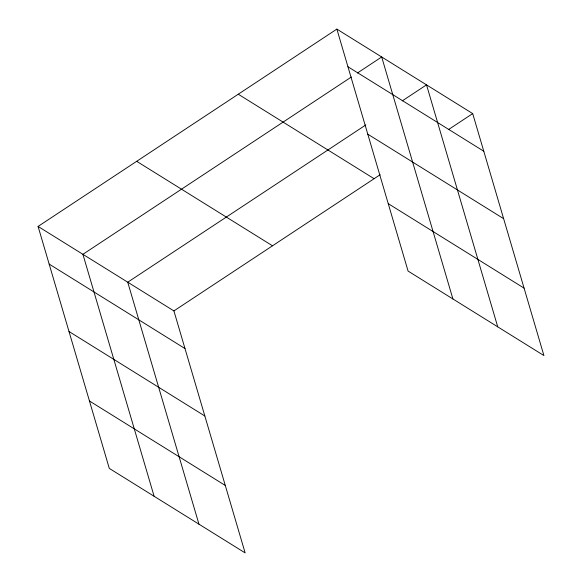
<?xml version="1.0" encoding="UTF-8"?>
<svg xmlns="http://www.w3.org/2000/svg" width="582" height="582" viewBox="0 0 582 582"><rect width="100%" height="100%" fill="white"/><g stroke="black" fill="none" stroke-linecap="round" stroke-linejoin="round"><path stroke-width="0.87" d="M38.077 226.434L173.916 310.919L245.138 552.9L109.3 468.408L38.077 226.434L336.862 29.1L472.7 113.592L543.923 355.566L408.084 271.081L336.862 29.1M351.353 77.02L82.906 254.312L154.121 496.293M357.421 73.012L381.69 56.978L452.912 298.959M365.838 124.934L127.734 282.197L198.949 524.171M402.249 100.89L426.519 84.863L497.734 326.844M173.916 310.919L380.17 174.702M448.431 129.619L472.7 113.592M347.941 66.748L483.78 151.233M367.788 134.173L503.626 218.665M238.264 94.219L374.102 178.71M388.238 203.649L524.076 288.134M136.683 161.316L272.514 245.8M49.157 264.075L184.996 348.567M69.003 331.507L204.842 415.999M89.453 400.983L225.292 485.468"/></g></svg>
